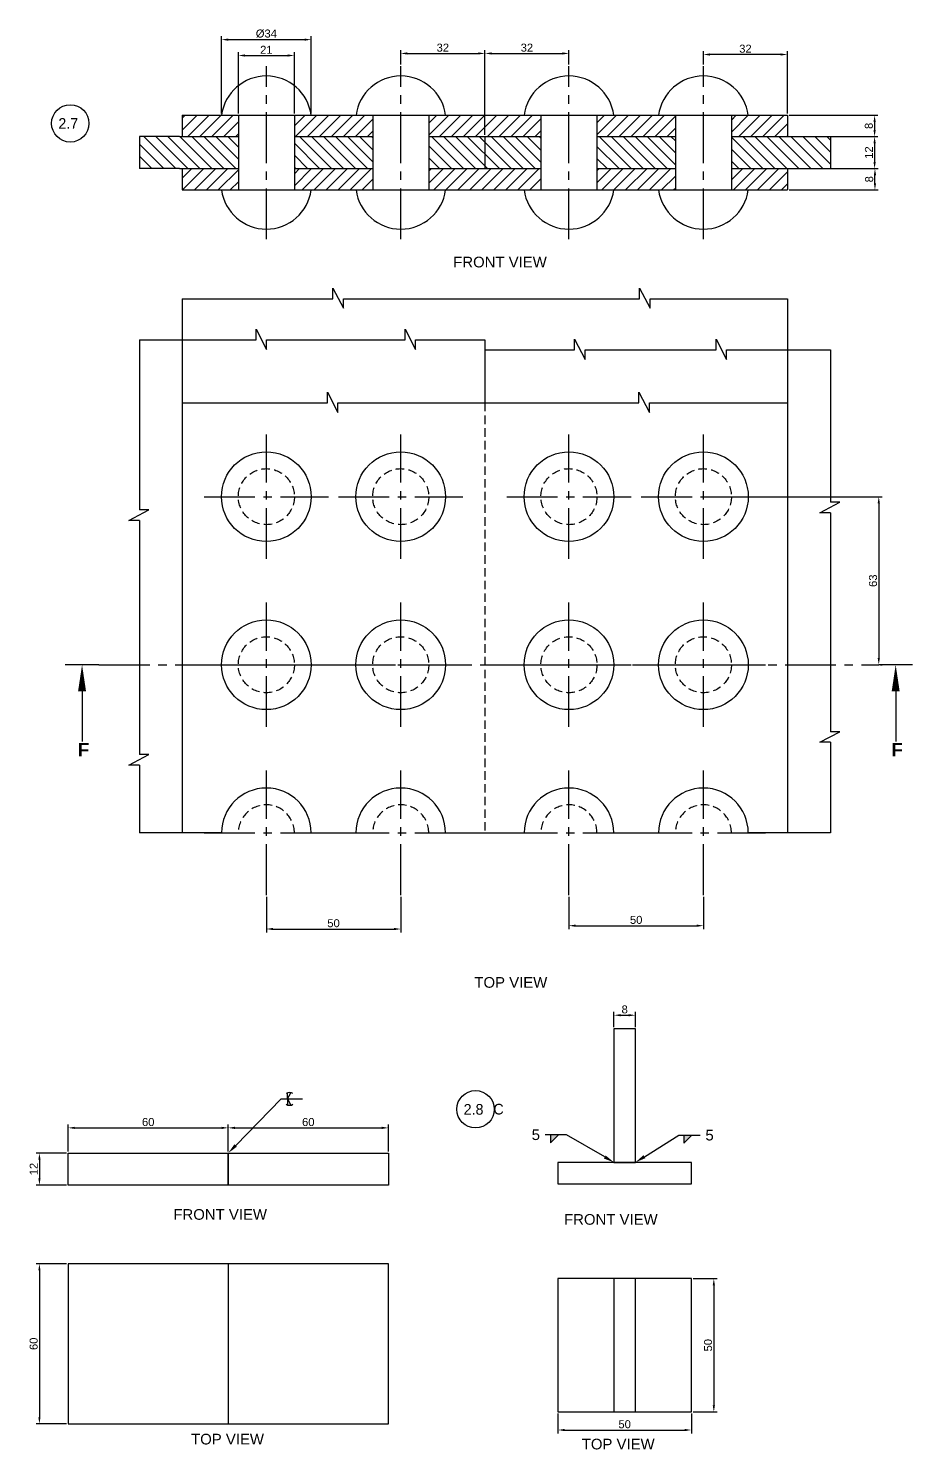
# Model space of a CAD drawing. Header units: millimetres. Extents: x 3217 to 4113, y 1362 to 1927.
# Drawn here: x 3467 to 3798, y 1377 to 1910 of the extents above; entities that cross this region are included whole.
import ezdxf
from ezdxf import colors
from ezdxf.entities.mleader import LeaderData, LeaderLine
from ezdxf.math import Vec2, Vec3

# ---------------------------------------------------------------- set-up
doc = ezdxf.new("R2010")
doc.units = ezdxf.units.MM
doc.linetypes.add('CENTER2', pattern=[28.575, 19.05, -3.175, 3.175, -3.175])
doc.linetypes.add('HIDDEN2', pattern=[4.7625, 3.175, -1.5875])
doc.styles.get("Standard").update_dxf_attribs({"font": 'arial.ttf'})
doc.dimstyles.new('ISO-25', dxfattribs={"dimtxt": 3, "dimasz": 2.5, "dimexe": 1.25, "dimexo": 0.625, "dimtad": 1, "dimdec": 0, "dimtxsty": 'Standard', "dimcen": 2.5, "dimclrd": 3, "dimclre": 3, "dimclrt": 3, "dimadec": 0, "dimazin": 0, "dimtfac": 1, "dimtdec": 0, "dimtmove": 0, "dimatfit": 3, "dimfxl": 1, "dimarcsym": 0})

# ---------------------------------------------------------------- blocks, each defined once
blk = doc.blocks.new('*D12')
at = {"color": 3, "lineweight": -2, "transparency": 16777216}
for p, q in [((3720.11, 1734.42), (3786.46, 1734.42)), ((3785.21, 1731.92), (3785.21, 1673.92)), ((3785.84, 1671.42), (3786.46, 1671.42))]:
    blk.add_line(p, q, dxfattribs=at)
at = {"color": 3, "transparency": 16777216}
for points in [[(3784.8, 1731.92), (3785.63, 1731.92), (3785.21, 1734.42)], [(3784.8, 1673.92), (3785.63, 1673.92), (3785.21, 1671.42)]]:
    blk.add_solid(points, dxfattribs=at)
at = {"layer": 'Defpoints', "color": 0, "transparency": 16777216}
for p in [(3719.49, 1734.42), (3785.21, 1671.42), (3785.21, 1671.42)]:
    blk.add_point(p, dxfattribs=at)
at = {"color": 3, "transparency": 16777216, "insert": (3783.06, 1702.92), "char_height": 3, "attachment_point": 5, "rotation": 90}
blk.add_mtext('63', dxfattribs=at)
blk = doc.blocks.new('*D13')
at = {"color": 3, "lineweight": -2, "transparency": 16777216}
for p, q in [((3669.09, 1584.47), (3669.09, 1572.37)), ((3719.49, 1584.47), (3719.49, 1572.37)), ((3671.59, 1573.62), (3716.99, 1573.62))]:
    blk.add_line(p, q, dxfattribs=at)
at = {"color": 3, "transparency": 16777216}
for points in [[(3671.59, 1574.04), (3671.59, 1573.2), (3669.09, 1573.62)], [(3716.99, 1574.04), (3716.99, 1573.2), (3719.49, 1573.62)]]:
    blk.add_solid(points, dxfattribs=at)
at = {"layer": 'Defpoints', "color": 0, "transparency": 16777216}
for p in [(3669.09, 1585.1), (3719.49, 1585.1), (3719.49, 1573.62)]:
    blk.add_point(p, dxfattribs=at)
at = {"color": 3, "transparency": 16777216, "insert": (3694.29, 1575.78), "char_height": 3, "attachment_point": 5}
blk.add_mtext('50', dxfattribs=at)
blk = doc.blocks.new('*D14')
at = {"color": 3, "lineweight": -2, "transparency": 16777216}
for p, q in [((3555.69, 1584.47), (3555.69, 1571.12)), ((3606.05, 1584.47), (3606.05, 1571.12)), ((3558.19, 1572.37), (3603.55, 1572.37))]:
    blk.add_line(p, q, dxfattribs=at)
at = {"color": 3, "transparency": 16777216}
for points in [[(3558.19, 1572.79), (3558.19, 1571.95), (3555.69, 1572.37)], [(3603.55, 1572.79), (3603.55, 1571.95), (3606.05, 1572.37)]]:
    blk.add_solid(points, dxfattribs=at)
at = {"layer": 'Defpoints', "color": 0, "transparency": 16777216}
for p in [(3555.69, 1585.1), (3606.05, 1585.1), (3606.05, 1572.37)]:
    blk.add_point(p, dxfattribs=at)
at = {"color": 3, "transparency": 16777216, "insert": (3580.87, 1574.53), "char_height": 3, "attachment_point": 5}
blk.add_mtext('50', dxfattribs=at)
blk = doc.blocks.new('*D15')
at = {"color": 3, "lineweight": -2, "transparency": 16777216}
for p, q in [((3545.19, 1878.03), (3545.19, 1901.03)), ((3547.69, 1899.78), (3563.69, 1899.78)), ((3566.19, 1878.03), (3566.19, 1901.03))]:
    blk.add_line(p, q, dxfattribs=at)
at = {"color": 3, "transparency": 16777216}
for points in [[(3547.69, 1900.19), (3547.69, 1899.36), (3545.19, 1899.78)], [(3563.69, 1900.19), (3563.69, 1899.36), (3566.19, 1899.78)]]:
    blk.add_solid(points, dxfattribs=at)
at = {"layer": 'Defpoints', "color": 0, "transparency": 16777216}
for p in [(3566.19, 1899.78), (3545.19, 1877.4), (3566.19, 1877.4)]:
    blk.add_point(p, dxfattribs=at)
at = {"color": 3, "transparency": 16777216, "insert": (3555.69, 1901.91), "char_height": 3, "attachment_point": 5}
blk.add_mtext('21', dxfattribs=at)
blk = doc.blocks.new('*D17')
at = {"color": 3, "lineweight": -2, "transparency": 16777216}
for p, q in [((3538.89, 1878.03), (3538.89, 1906.97)), ((3572.49, 1878.03), (3572.49, 1906.97)), ((3541.39, 1905.72), (3569.99, 1905.72))]:
    blk.add_line(p, q, dxfattribs=at)
at = {"color": 3, "transparency": 16777216}
for points in [[(3541.39, 1906.14), (3541.39, 1905.3), (3538.89, 1905.72)], [(3569.99, 1906.14), (3569.99, 1905.3), (3572.49, 1905.72)]]:
    blk.add_solid(points, dxfattribs=at)
at = {"layer": 'Defpoints', "color": 0, "transparency": 16777216}
for p in [(3572.49, 1905.72), (3538.89, 1877.4), (3572.49, 1877.4)]:
    blk.add_point(p, dxfattribs=at)
at = {"color": 3, "transparency": 16777216, "insert": (3555.69, 1907.96), "char_height": 3, "attachment_point": 5}
blk.add_mtext('%%C34', dxfattribs=at)
blk = doc.blocks.new('*D19')
at = {"color": 3, "lineweight": -2, "transparency": 16777216}
for p, q in [((3767.69, 1869.4), (3784.9, 1869.4)), ((3783.65, 1866.9), (3783.65, 1859.9)), ((3767.69, 1857.4), (3784.9, 1857.4))]:
    blk.add_line(p, q, dxfattribs=at)
at = {"color": 3, "transparency": 16777216}
for points in [[(3783.24, 1866.9), (3784.07, 1866.9), (3783.65, 1869.4)], [(3783.24, 1859.9), (3784.07, 1859.9), (3783.65, 1857.4)]]:
    blk.add_solid(points, dxfattribs=at)
at = {"layer": 'Defpoints', "color": 0, "transparency": 16777216}
for p in [(3767.07, 1869.4), (3767.07, 1857.4), (3783.65, 1857.4)]:
    blk.add_point(p, dxfattribs=at)
at = {"color": 3, "transparency": 16777216, "insert": (3781.52, 1863.4), "char_height": 3, "attachment_point": 5, "rotation": 90}
blk.add_mtext('12', dxfattribs=at)
blk = doc.blocks.new('*D20')
at = {"color": 3, "lineweight": -2, "transparency": 16777216}
for p, q in [((3751.61, 1877.4), (3784.9, 1877.4)), ((3783.65, 1874.9), (3783.65, 1871.9)), ((3751.61, 1869.4), (3784.9, 1869.4))]:
    blk.add_line(p, q, dxfattribs=at)
at = {"color": 3, "transparency": 16777216}
for points in [[(3783.24, 1874.9), (3784.07, 1874.9), (3783.65, 1877.4)], [(3783.24, 1871.9), (3784.07, 1871.9), (3783.65, 1869.4)]]:
    blk.add_solid(points, dxfattribs=at)
at = {"layer": 'Defpoints', "color": 0, "transparency": 16777216}
for p in [(3750.99, 1877.4), (3750.99, 1869.4), (3783.65, 1869.4)]:
    blk.add_point(p, dxfattribs=at)
at = {"color": 3, "transparency": 16777216, "insert": (3781.5, 1873.4), "char_height": 3, "attachment_point": 5, "rotation": 90}
blk.add_mtext('8', dxfattribs=at)
blk = doc.blocks.new('*D21')
at = {"color": 3, "lineweight": -2, "transparency": 16777216}
for p, q in [((3751.61, 1857.4), (3785.03, 1857.4)), ((3783.78, 1851.9), (3783.78, 1854.9)), ((3751.61, 1849.4), (3785.03, 1849.4))]:
    blk.add_line(p, q, dxfattribs=at)
at = {"color": 3, "transparency": 16777216}
for points in [[(3783.37, 1854.9), (3784.2, 1854.9), (3783.78, 1857.4)], [(3783.37, 1851.9), (3784.2, 1851.9), (3783.78, 1849.4)]]:
    blk.add_solid(points, dxfattribs=at)
at = {"layer": 'Defpoints', "color": 0, "transparency": 16777216}
for p in [(3750.99, 1857.4), (3783.78, 1857.4), (3750.99, 1849.4)]:
    blk.add_point(p, dxfattribs=at)
at = {"color": 3, "transparency": 16777216, "insert": (3781.63, 1853.4), "char_height": 3, "attachment_point": 5, "rotation": 90}
blk.add_mtext('8', dxfattribs=at)
blk = doc.blocks.new('*D22')
at = {"color": 3, "lineweight": -2, "transparency": 16777216}
for p, q in [((3606.05, 1896.44), (3606.05, 1901.8)), ((3637.59, 1870.03), (3637.59, 1901.8)), ((3608.55, 1900.55), (3635.09, 1900.55))]:
    blk.add_line(p, q, dxfattribs=at)
at = {"color": 3, "transparency": 16777216}
for points in [[(3608.55, 1900.97), (3608.55, 1900.14), (3606.05, 1900.55)], [(3635.09, 1900.97), (3635.09, 1900.14), (3637.59, 1900.55)]]:
    blk.add_solid(points, dxfattribs=at)
at = {"layer": 'Defpoints', "color": 0, "transparency": 16777216}
for p in [(3637.59, 1900.55), (3606.05, 1895.82), (3637.59, 1869.4)]:
    blk.add_point(p, dxfattribs=at)
at = {"color": 3, "transparency": 16777216, "insert": (3621.82, 1902.71), "char_height": 3, "attachment_point": 5}
blk.add_mtext('32', dxfattribs=at)
blk = doc.blocks.new('*D23')
at = {"color": 3, "lineweight": -2, "transparency": 16777216}
for p, q in [((3719.49, 1896.44), (3719.49, 1901.4)), ((3748.49, 1900.15), (3721.99, 1900.15)), ((3750.99, 1878.03), (3750.99, 1901.4))]:
    blk.add_line(p, q, dxfattribs=at)
at = {"color": 3, "transparency": 16777216}
for points in [[(3721.99, 1900.57), (3721.99, 1899.74), (3719.49, 1900.15)], [(3748.49, 1900.57), (3748.49, 1899.74), (3750.99, 1900.15)]]:
    blk.add_solid(points, dxfattribs=at)
at = {"layer": 'Defpoints', "color": 0, "transparency": 16777216}
for p in [(3719.49, 1900.15), (3719.49, 1895.82), (3750.99, 1877.4)]:
    blk.add_point(p, dxfattribs=at)
at = {"color": 3, "transparency": 16777216, "insert": (3735.24, 1902.31), "char_height": 3, "attachment_point": 5}
blk.add_mtext('32', dxfattribs=at)
blk = doc.blocks.new('*D24')
at = {"color": 3, "lineweight": -2, "transparency": 16777216}
for p, q in [((3637.59, 1870.03), (3637.59, 1901.8)), ((3669.09, 1896.44), (3669.09, 1901.8)), ((3640.09, 1900.55), (3666.59, 1900.55))]:
    blk.add_line(p, q, dxfattribs=at)
at = {"color": 3, "transparency": 16777216}
for points in [[(3640.09, 1900.97), (3640.09, 1900.14), (3637.59, 1900.55)], [(3666.59, 1900.97), (3666.59, 1900.14), (3669.09, 1900.55)]]:
    blk.add_solid(points, dxfattribs=at)
at = {"layer": 'Defpoints', "color": 0, "transparency": 16777216}
for p in [(3669.09, 1900.55), (3669.09, 1895.82), (3637.59, 1869.4)]:
    blk.add_point(p, dxfattribs=at)
at = {"color": 3, "transparency": 16777216, "insert": (3653.34, 1902.71), "char_height": 3, "attachment_point": 5}
blk.add_mtext('32', dxfattribs=at)
blk = doc.blocks.new('*D32')
at = {"color": 3, "lineweight": -2, "transparency": 16777216}
for p, q in [((3481.41, 1489.02), (3481.41, 1499.09)), ((3483.91, 1497.84), (3538.91, 1497.84)), ((3541.41, 1489.02), (3541.41, 1499.09))]:
    blk.add_line(p, q, dxfattribs=at)
at = {"color": 3, "transparency": 16777216}
for points in [[(3483.91, 1498.26), (3483.91, 1497.42), (3481.41, 1497.84)], [(3538.91, 1498.26), (3538.91, 1497.42), (3541.41, 1497.84)]]:
    blk.add_solid(points, dxfattribs=at)
at = {"layer": 'Defpoints', "color": 0, "transparency": 16777216}
for p in [(3541.41, 1497.84), (3481.41, 1488.4), (3541.41, 1488.4)]:
    blk.add_point(p, dxfattribs=at)
at = {"color": 3, "transparency": 16777216, "insert": (3511.41, 1500), "char_height": 3, "attachment_point": 5}
blk.add_mtext('60', dxfattribs=at)
blk = doc.blocks.new('*D33')
at = {"color": 3, "lineweight": -2, "transparency": 16777216}
for p, q in [((3480.79, 1488.4), (3469.39, 1488.4)), ((3470.64, 1485.9), (3470.64, 1478.9)), ((3480.79, 1476.4), (3469.39, 1476.4))]:
    blk.add_line(p, q, dxfattribs=at)
at = {"color": 3, "transparency": 16777216}
for points in [[(3470.23, 1485.9), (3471.06, 1485.9), (3470.64, 1488.4)], [(3470.23, 1478.9), (3471.06, 1478.9), (3470.64, 1476.4)]]:
    blk.add_solid(points, dxfattribs=at)
at = {"layer": 'Defpoints', "color": 0, "transparency": 16777216}
for p in [(3481.41, 1488.4), (3470.64, 1476.4), (3481.41, 1476.4)]:
    blk.add_point(p, dxfattribs=at)
at = {"color": 3, "transparency": 16777216, "insert": (3468.51, 1482.4), "char_height": 3, "attachment_point": 5, "rotation": 90}
blk.add_mtext('12', dxfattribs=at)
blk = doc.blocks.new('*D34')
at = {"color": 3, "lineweight": -2, "transparency": 16777216}
for p, q in [((3480.79, 1446.9), (3469.39, 1446.9)), ((3470.64, 1444.4), (3470.64, 1389.4)), ((3480.79, 1386.9), (3469.39, 1386.9))]:
    blk.add_line(p, q, dxfattribs=at)
at = {"color": 3, "transparency": 16777216}
for points in [[(3470.23, 1444.4), (3471.06, 1444.4), (3470.64, 1446.9)], [(3470.23, 1389.4), (3471.06, 1389.4), (3470.64, 1386.9)]]:
    blk.add_solid(points, dxfattribs=at)
at = {"layer": 'Defpoints', "color": 0, "transparency": 16777216}
for p in [(3481.41, 1446.9), (3470.64, 1386.9), (3481.41, 1386.9)]:
    blk.add_point(p, dxfattribs=at)
at = {"color": 3, "transparency": 16777216, "insert": (3468.49, 1416.9), "char_height": 3, "attachment_point": 5, "rotation": 90}
blk.add_mtext('60', dxfattribs=at)
blk = doc.blocks.new('*D35')
at = {"color": 3, "lineweight": -2, "transparency": 16777216}
for p, q in [((3541.41, 1489.02), (3541.41, 1499.09)), ((3543.91, 1497.84), (3598.91, 1497.84)), ((3601.41, 1489.02), (3601.41, 1499.09))]:
    blk.add_line(p, q, dxfattribs=at)
at = {"color": 3, "transparency": 16777216}
for points in [[(3543.91, 1498.26), (3543.91, 1497.42), (3541.41, 1497.84)], [(3598.91, 1498.26), (3598.91, 1497.42), (3601.41, 1497.84)]]:
    blk.add_solid(points, dxfattribs=at)
at = {"layer": 'Defpoints', "color": 0, "transparency": 16777216}
for p in [(3601.41, 1497.84), (3541.41, 1488.4), (3601.41, 1488.4)]:
    blk.add_point(p, dxfattribs=at)
at = {"color": 3, "transparency": 16777216, "insert": (3571.41, 1500), "char_height": 3, "attachment_point": 5}
blk.add_mtext('60', dxfattribs=at)
blk = doc.blocks.new('*D37')
at = {"color": 3, "lineweight": -2, "transparency": 16777216}
for p, q in [((3685.98, 1535.53), (3685.98, 1541.31)), ((3688.48, 1540.06), (3691.48, 1540.06)), ((3693.98, 1535.53), (3693.98, 1541.31))]:
    blk.add_line(p, q, dxfattribs=at)
at = {"color": 3, "transparency": 16777216}
for points in [[(3688.48, 1540.48), (3688.48, 1539.65), (3685.98, 1540.06)], [(3691.48, 1540.48), (3691.48, 1539.65), (3693.98, 1540.06)]]:
    blk.add_solid(points, dxfattribs=at)
at = {"layer": 'Defpoints', "color": 0, "transparency": 16777216}
for p in [(3693.98, 1540.06), (3685.98, 1534.91), (3693.98, 1534.91)]:
    blk.add_point(p, dxfattribs=at)
at = {"color": 3, "transparency": 16777216, "insert": (3689.98, 1542.22), "char_height": 3, "attachment_point": 5}
blk.add_mtext('8', dxfattribs=at)
blk = doc.blocks.new('*D38')
at = {"color": 3, "lineweight": -2, "transparency": 16777216}
for p, q in [((3715.6, 1441.37), (3724.65, 1441.37)), ((3723.4, 1438.87), (3723.4, 1393.87)), ((3715.6, 1391.37), (3724.65, 1391.37))]:
    blk.add_line(p, q, dxfattribs=at)
at = {"color": 3, "transparency": 16777216}
for points in [[(3722.98, 1438.87), (3723.81, 1438.87), (3723.4, 1441.37)], [(3722.98, 1393.87), (3723.81, 1393.87), (3723.4, 1391.37)]]:
    blk.add_solid(points, dxfattribs=at)
at = {"layer": 'Defpoints', "color": 0, "transparency": 16777216}
for p in [(3714.98, 1441.37), (3714.98, 1391.37), (3723.4, 1391.37)]:
    blk.add_point(p, dxfattribs=at)
at = {"color": 3, "transparency": 16777216, "insert": (3721.24, 1416.37), "char_height": 3, "attachment_point": 5, "rotation": 90}
blk.add_mtext('50', dxfattribs=at)
blk = doc.blocks.new('*D39')
at = {"color": 3, "lineweight": -2, "transparency": 16777216}
for p, q in [((3664.98, 1390.75), (3664.98, 1383.34)), ((3714.98, 1390.75), (3714.98, 1383.34)), ((3667.48, 1384.59), (3712.48, 1384.59))]:
    blk.add_line(p, q, dxfattribs=at)
at = {"color": 3, "transparency": 16777216}
for points in [[(3667.48, 1385), (3667.48, 1384.17), (3664.98, 1384.59)], [(3712.48, 1385), (3712.48, 1384.17), (3714.98, 1384.59)]]:
    blk.add_solid(points, dxfattribs=at)
at = {"layer": 'Defpoints', "color": 0, "transparency": 16777216}
for p in [(3664.98, 1391.37), (3714.98, 1391.37), (3714.98, 1384.59)]:
    blk.add_point(p, dxfattribs=at)
at = {"color": 3, "transparency": 16777216, "insert": (3689.98, 1386.74), "char_height": 3, "attachment_point": 5}
blk.add_mtext('50', dxfattribs=at)

msp = doc.modelspace()

# ---------------------------------------------------------------- hatches: boundary and pattern name
h = msp.add_hatch()
h.set_pattern_fill('ANSI31', color=3)
h.paths.add_polyline_path([(3545.19, 1877.4), (3524.19, 1877.4), (3524.19, 1869.4), (3545.19, 1869.4)])
h.paths.add_polyline_path([(3595.59, 1877.4), (3566.19, 1877.4), (3566.19, 1869.4), (3595.59, 1869.4)])
h.paths.add_polyline_path([(3545.19, 1857.4), (3524.19, 1857.4), (3524.19, 1849.4), (3545.19, 1849.4)])
h.paths.add_polyline_path([(3595.59, 1857.4), (3566.19, 1857.4), (3566.19, 1849.4), (3595.59, 1849.4)])
h.paths.add_polyline_path([(3658.59, 1877.4), (3616.59, 1877.4), (3616.59, 1869.4), (3658.59, 1869.4)])
h.paths.add_polyline_path([(3658.59, 1857.4), (3616.59, 1857.4), (3616.59, 1849.4), (3658.59, 1849.4)])
h.paths.add_polyline_path([(3708.99, 1877.4), (3679.59, 1877.4), (3679.59, 1869.4), (3708.99, 1869.4)])
h.paths.add_polyline_path([(3708.99, 1857.4), (3679.59, 1857.4), (3679.59, 1849.4), (3708.99, 1849.4)])
h.paths.add_polyline_path([(3750.99, 1877.4), (3729.99, 1877.4), (3729.99, 1869.4), (3750.99, 1869.4)])
h.paths.add_polyline_path([(3750.99, 1857.4), (3729.99, 1857.4), (3729.99, 1849.4), (3750.99, 1849.4)])
h = msp.add_hatch()
h.set_pattern_fill('ANSI31', color=3, angle=90)
h.paths.add_polyline_path([(3545.19, 1869.4), (3523.11, 1869.4), (3508.11, 1869.4), (3508.11, 1857.4), (3523.11, 1857.4), (3545.19, 1857.4)])
h.paths.add_polyline_path([(3595.59, 1869.4), (3566.19, 1869.4), (3566.19, 1857.4), (3595.59, 1857.4)])
h.paths.add_polyline_path([(3637.59, 1869.4), (3616.59, 1869.4), (3616.59, 1857.4), (3637.59, 1857.4)])
h.paths.add_polyline_path([(3658.59, 1869.4), (3637.59, 1869.4), (3637.59, 1857.4), (3658.59, 1857.4)])
h.paths.add_polyline_path([(3708.99, 1869.4), (3679.59, 1869.4), (3679.59, 1857.4), (3708.99, 1857.4)])
h.paths.add_polyline_path([(3767.07, 1869.4), (3752.07, 1869.4), (3729.99, 1869.4), (3729.99, 1857.4), (3752.07, 1857.4), (3767.07, 1857.4)])
h = msp.add_hatch(color=256)
h.dxf.hatch_style = 1
h.paths.add_polyline_path([(3665.18, 1495.25), (3662.18, 1495.25), (3662.18, 1492.25)])
h.paths.add_polyline_path([(3715.19, 1495.07), (3712.19, 1495.07), (3712.19, 1492.07)])

# ---------------------------------------------------------------- linework, layer by layer
at = {"linetype": 'CENTER2'}
for p, q in [((3555.69, 1830.91), (3555.69, 1895.82)), ((3606.05, 1830.91), (3606.05, 1895.82)), ((3669.09, 1830.91), (3669.09, 1895.82)), ((3719.49, 1830.91), (3719.49, 1895.82)), ((3555.69, 1711.1), (3555.69, 1757.74)), ((3606.05, 1711.1), (3606.05, 1757.74)), ((3669.09, 1711.1), (3669.09, 1757.74)), ((3719.49, 1711.1), (3719.49, 1757.74)), ((3532.37, 1734.42), (3579.01, 1734.42)), ((3582.73, 1734.42), (3629.37, 1734.42)), ((3645.77, 1734.42), (3692.41, 1734.42)), ((3696.17, 1734.42), (3742.81, 1734.42)), ((3555.69, 1648.1), (3555.69, 1694.74)), ((3606.05, 1648.1), (3606.05, 1694.74)), ((3669.09, 1648.1), (3669.09, 1694.74)), ((3719.49, 1648.1), (3719.49, 1694.74)), ((3492.95, 1671.42), (3785.21, 1671.42)), ((3532.37, 1671.42), (3579.01, 1671.42)), ((3582.73, 1671.42), (3629.37, 1671.42)), ((3645.77, 1671.42), (3692.41, 1671.42)), ((3696.17, 1671.42), (3742.81, 1671.42)), ((3555.69, 1585.1), (3555.69, 1631.74)), ((3606.05, 1585.1), (3606.05, 1631.74)), ((3669.09, 1585.1), (3669.09, 1631.74)), ((3719.49, 1585.1), (3719.49, 1631.74)), ((3532.37, 1608.42), (3579.01, 1608.42)), ((3582.73, 1608.42), (3629.37, 1608.42)), ((3645.77, 1608.42), (3692.41, 1608.42)), ((3696.17, 1608.42), (3742.81, 1608.42))]:
    msp.add_line(p, q, dxfattribs=at)
for p, q in [((3524.19, 1877.4), (3750.99, 1877.4)), ((3524.19, 1877.4), (3524.19, 1869.4)), ((3545.19, 1877.4), (3545.19, 1849.4)), ((3566.19, 1877.4), (3566.19, 1849.4)), ((3595.59, 1877.4), (3595.59, 1849.4)), ((3616.59, 1877.4), (3616.59, 1849.4)), ((3658.59, 1877.4), (3658.59, 1849.4)), ((3658.59, 1877.4), (3658.59, 1849.4)), ((3679.59, 1877.4), (3679.59, 1849.4)), ((3708.99, 1877.4), (3708.99, 1849.4)), ((3729.99, 1877.4), (3729.99, 1849.4)), ((3750.99, 1877.4), (3750.99, 1869.4)), ((3523.11, 1869.4), (3508.11, 1869.4)), ((3508.11, 1869.4), (3508.11, 1857.4)), ((3523.11, 1869.4), (3545.19, 1869.4)), ((3566.19, 1869.4), (3595.59, 1869.4)), ((3616.59, 1869.4), (3658.59, 1869.4)), ((3637.59, 1869.4), (3637.59, 1857.4)), ((3679.59, 1869.4), (3708.99, 1869.4)), ((3729.99, 1869.4), (3752.07, 1869.4)), ((3752.07, 1869.4), (3767.07, 1869.4)), ((3767.07, 1869.4), (3767.07, 1857.4)), ((3523.11, 1857.4), (3508.11, 1857.4)), ((3523.11, 1857.4), (3545.19, 1857.4)), ((3524.19, 1857.4), (3524.19, 1849.4)), ((3566.19, 1857.4), (3595.59, 1857.4)), ((3616.59, 1857.4), (3658.59, 1857.4)), ((3679.59, 1857.4), (3708.99, 1857.4)), ((3729.99, 1857.4), (3752.07, 1857.4)), ((3750.99, 1857.4), (3750.99, 1849.4)), ((3752.07, 1857.4), (3767.07, 1857.4)), ((3524.19, 1849.4), (3750.99, 1849.4)), ((3580.65, 1808.63), (3580.65, 1812.63)), ((3580.65, 1812.63), (3584.58, 1805.03)), ((3695.56, 1808.63), (3695.56, 1812.63)), ((3695.56, 1812.63), (3699.49, 1805.03)), ((3524.19, 1808.63), (3524.19, 1608.42)), ((3524.19, 1808.63), (3580.65, 1808.63)), ((3584.58, 1805.03), (3584.58, 1808.63)), ((3584.58, 1808.63), (3695.56, 1808.63)), ((3699.49, 1805.03), (3699.49, 1808.63)), ((3699.49, 1808.63), (3750.99, 1808.63)), ((3750.99, 1808.63), (3750.99, 1608.42)), ((3551.83, 1793.21), (3551.83, 1797.21)), ((3551.83, 1797.21), (3555.76, 1789.62)), ((3607.69, 1793.21), (3607.69, 1797.21)), ((3607.69, 1797.21), (3611.62, 1789.62)), ((3508.11, 1793.21), (3551.83, 1793.21)), ((3508.11, 1793.21), (3508.11, 1729.46)), ((3555.76, 1789.62), (3555.76, 1793.21)), ((3555.76, 1793.21), (3607.69, 1793.21)), ((3611.62, 1789.62), (3611.62, 1793.21)), ((3611.62, 1793.21), (3637.59, 1793.21)), ((3637.59, 1793.21), (3637.59, 1769.59)), ((3671.21, 1789.46), (3671.21, 1793.46)), ((3671.21, 1793.46), (3675.14, 1785.86)), ((3724.27, 1789.46), (3724.27, 1793.46)), ((3724.27, 1793.46), (3728.2, 1785.86)), ((3637.59, 1789.46), (3671.21, 1789.46)), ((3675.14, 1785.86), (3675.14, 1789.46)), ((3675.14, 1789.46), (3724.27, 1789.46)), ((3728.2, 1785.86), (3728.2, 1789.46)), ((3728.2, 1789.46), (3767.07, 1789.46)), ((3767.07, 1789.46), (3767.07, 1732.31)), ((3524.19, 1769.59), (3578.55, 1769.59)), ((3578.55, 1769.59), (3578.55, 1773.59)), ((3578.55, 1773.59), (3582.48, 1765.99)), ((3582.48, 1765.99), (3582.48, 1769.59)), ((3582.48, 1769.59), (3695.32, 1769.59)), ((3695.32, 1769.59), (3695.32, 1773.59)), ((3695.32, 1773.59), (3699.25, 1765.99)), ((3699.25, 1765.99), (3699.25, 1769.59)), ((3699.25, 1769.59), (3750.99, 1769.59)), ((3763.07, 1728.38), (3770.66, 1732.31)), ((3770.66, 1732.31), (3767.07, 1732.31)), ((3504.11, 1725.53), (3511.7, 1729.46)), ((3511.7, 1729.46), (3508.11, 1729.46)), ((3767.07, 1728.38), (3763.07, 1728.38)), ((3767.07, 1728.38), (3767.07, 1646.3)), ((3508.11, 1725.53), (3504.11, 1725.53)), ((3508.11, 1725.53), (3508.11, 1637.74)), ((3486.62, 1661.42), (3486.62, 1642.69)), ((3791.55, 1661.42), (3791.55, 1642.69)), ((3763.07, 1642.37), (3770.66, 1646.3)), ((3770.66, 1646.3), (3767.07, 1646.3)), ((3767.07, 1642.37), (3763.07, 1642.37)), ((3767.07, 1642.37), (3767.07, 1608.42)), ((3504.11, 1633.81), (3511.7, 1637.74)), ((3511.7, 1637.74), (3508.11, 1637.74)), ((3508.11, 1633.81), (3504.11, 1633.81)), ((3508.11, 1633.81), (3508.11, 1608.42)), ((3538.89, 1608.42), (3508.11, 1608.42)), ((3572.49, 1608.42), (3589.25, 1608.42)), ((3622.85, 1608.42), (3652.29, 1608.42)), ((3685.89, 1608.42), (3702.69, 1608.42)), ((3767.07, 1608.42), (3736.29, 1608.42)), ((3685.98, 1534.91), (3685.98, 1484.91)), ((3693.98, 1534.91), (3685.98, 1534.91)), ((3693.98, 1484.91), (3693.98, 1534.91)), ((3563.57, 1508.67), (3564.89, 1510.99)), ((3563.57, 1508.67), (3563.57, 1510.89)), ((3563.57, 1508.67), (3563.57, 1506.45)), ((3563.57, 1508.67), (3564.89, 1506.35)), ((3662.18, 1495.25), (3662.18, 1492.25)), ((3662.18, 1492.25), (3665.18, 1495.25)), ((3712.19, 1495.07), (3712.19, 1492.07)), ((3712.19, 1492.07), (3715.19, 1495.07)), ((3481.41, 1488.4), (3541.41, 1488.4)), ((3481.41, 1476.4), (3481.41, 1488.4)), ((3541.41, 1488.4), (3541.41, 1476.4)), ((3541.41, 1488.4), (3601.41, 1488.4)), ((3541.41, 1476.4), (3541.41, 1488.4)), ((3601.41, 1488.4), (3601.41, 1476.4)), ((3714.98, 1484.91), (3664.98, 1484.91)), ((3664.98, 1484.91), (3664.98, 1476.91)), ((3685.98, 1484.91), (3693.98, 1484.91)), ((3714.98, 1476.91), (3714.98, 1484.91)), ((3541.41, 1476.4), (3481.41, 1476.4)), ((3601.41, 1476.4), (3541.41, 1476.4)), ((3664.98, 1476.91), (3714.98, 1476.91)), ((3481.41, 1446.9), (3481.41, 1386.9)), ((3601.41, 1446.9), (3481.41, 1446.9)), ((3541.41, 1446.9), (3541.41, 1386.9)), ((3601.41, 1386.9), (3601.41, 1446.9)), ((3664.98, 1441.37), (3664.98, 1391.37)), ((3714.98, 1441.37), (3664.98, 1441.37)), ((3685.98, 1441.37), (3685.98, 1391.37)), ((3693.98, 1391.37), (3693.98, 1441.37)), ((3714.98, 1391.37), (3714.98, 1441.37)), ((3664.98, 1391.37), (3714.98, 1391.37)), ((3481.41, 1386.9), (3601.41, 1386.9))]:
    msp.add_line(p, q)
at = {"linetype": 'HIDDEN2'}
msp.add_line((3637.59, 1769.59), (3637.59, 1608.42), dxfattribs=at)
at = {"lineweight": 30}
for p, q in [((3492.95, 1671.42), (3480.28, 1671.42)), ((3797.88, 1671.42), (3785.21, 1671.42))]:
    msp.add_line(p, q, dxfattribs=at)
for points in [[(3486.62, 1671.42, 0, 3, 0), (3486.62, 1661.42, 3, 3, 0)], [(3791.55, 1671.42, 0, 3, 0), (3791.55, 1661.42, 3, 3, 0)]]:
    msp.add_lwpolyline(points, format="xyseb")
for centre, radius in [((3482.19, 1874.34), 7), ((3555.69, 1734.42), 16.8), ((3606.05, 1734.42), 16.8), ((3669.09, 1734.42), 16.8), ((3719.49, 1734.42), 16.8), ((3555.69, 1671.42), 16.8), ((3606.05, 1671.42), 16.8), ((3669.09, 1671.42), 16.8), ((3719.49, 1671.42), 16.8), ((3634.08, 1504.82), 7)]:
    msp.add_circle(centre, radius)
at = {"linetype": 'HIDDEN2'}
for centre in [(3555.69, 1734.42), (3606.05, 1734.42), (3669.09, 1734.42), (3719.49, 1734.42), (3555.69, 1671.42), (3606.05, 1671.42), (3669.09, 1671.42), (3719.49, 1671.42)]:
    msp.add_circle(centre, 10.5, dxfattribs=at)
for centre, radius, start, end in [((3555.69, 1875.15), 16.95, 7.6281, 172.3719), ((3606.09, 1875.15), 16.95, 7.6281, 172.3719), ((3669.09, 1875.15), 16.95, 7.6281, 172.3719), ((3719.49, 1875.15), 16.95, 7.6281, 172.3719), ((3555.69, 1851.65), 16.95, 187.6281, 352.3719), ((3606.09, 1851.65), 16.95, 187.6281, 352.3719), ((3669.09, 1851.65), 16.95, 187.6281, 352.3719), ((3719.49, 1851.65), 16.95, 187.6281, 352.3719), ((3555.69, 1608.42), 16.8, 0, 180), ((3606.05, 1608.42), 16.8, 0, 180), ((3669.09, 1608.42), 16.8, 0, 180), ((3669.09, 1608.42), 16.8, 0, 180), ((3719.49, 1608.42), 16.8, 0, 180), ((3564.4, 1508.67), 2.37, 57.5164, 122.4836), ((3564.4, 1508.67), 2.37, 237.5164, 302.4836)]:
    msp.add_arc(centre, radius, start, end)
for centre in [(3555.69, 1608.42), (3606.05, 1608.42), (3669.09, 1608.42), (3669.09, 1608.42), (3719.49, 1608.42)]:
    msp.add_arc(centre, 10.5, 0, 180, dxfattribs=at)

# ---------------------------------------------------------------- texts
at = {"attachment_point": 1}
for s, width, heights, insert, char_height in [('\\pxqd;{\\Famgdtans|c0;2.7}', 9.0881, [0], (3477.74, 1876.3), 4), ('FRONT VIEW', 58.961, [0], (3625.72, 1824.36), 4), ('{\\fArial|b1|i0|c0|p34;F}', 6.1635, [0], (3485.03, 1642.13), 5), ('{\\fArial|b1|i0|c0|p34;F}', 6.1635, [5], (3789.95, 1642.13), 5), ('TOP VIEW', 58.961, [0], (3633.66, 1554.36), 4), ('\\pxqd;{\\Famgdtans|c0;2.8}', 9.0881, [0], (3629.63, 1506.77), 4), ('\\pxqd;{\\Famgdtans|c0;C}', 6.0293, [0], (3640.78, 1506.85), 4), ('FRONT VIEW', 58.961, [0], (3520.85, 1467.39), 4), ('FRONT VIEW', 58.961, [0], (3667.27, 1465.53), 4), ('TOP VIEW', 58.961, [0], (3527.48, 1383.17), 4), ('TOP VIEW', 58.961, [0], (3673.9, 1381.32), 4)]:
    msp.add_mtext_dynamic_manual_height_columns(s, width=width, gutter_width=12.5, heights=heights, dxfattribs=dict(at, insert=insert, char_height=char_height))

# ---------------------------------------------------------------- dimensions: what is measured, and where the dimension line sits
dim = msp.add_linear_dim(base=(3572.49, 1905.72), p1=(3538.89, 1877.4), p2=(3572.49, 1877.4), text='%%C<>', dimstyle='ISO-25')
dim.commit()
dim.dimension.update_dxf_attribs({"geometry": '*D17', "text_midpoint": (3555.69, 1907.96)})
for base, p1, p2, picture, middle in [((3566.19, 1899.78), (3545.19, 1877.4), (3566.19, 1877.4), '*D15', (3555.69, 1901.91)), ((3637.59, 1900.55), (3606.05, 1895.82), (3637.59, 1869.4), '*D22', (3621.82, 1902.71)), ((3669.08624347, 1900.55272583), (3637.58624347, 1869.40260732), (3669.08624347, 1895.81707878), '*D24', (3653.33624347, 1902.71046799)), ((3719.48624347, 1900.15347013), (3750.98624347, 1877.40260732), (3719.48624347, 1895.81707878), '*D23', (3735.23624347, 1902.31121229)), ((3606.05, 1572.37), (3555.69, 1585.1), (3606.05, 1585.1), '*D14', (3580.87, 1574.53)), ((3719.49, 1573.62), (3669.09, 1585.1), (3719.49, 1585.1), '*D13', (3694.29, 1575.78)), ((3693.98, 1540.06), (3685.98, 1534.91), (3693.98, 1534.91), '*D37', (3689.98, 1542.22)), ((3541.41, 1497.84), (3481.41, 1488.4), (3541.41, 1488.4), '*D32', (3511.41, 1500)), ((3601.41, 1497.84), (3541.41, 1488.4), (3601.41, 1488.4), '*D35', (3571.41, 1500)), ((3714.98, 1384.59), (3664.98, 1391.37), (3714.98, 1391.37), '*D39', (3689.98, 1386.74))]:
    dim = msp.add_linear_dim(base=base, p1=p1, p2=p2, dimstyle='ISO-25')
    dim.commit()
    dim.dimension.update_dxf_attribs({"geometry": picture, "text_midpoint": middle})
for base, p1, p2, picture, middle in [((3783.65, 1869.4), (3750.99, 1877.4), (3750.99, 1869.4), '*D20', (3781.5, 1873.4)), ((3783.65, 1857.4), (3767.07, 1869.4), (3767.07, 1857.4), '*D19', (3781.52, 1863.4)), ((3783.78, 1857.4), (3750.99, 1849.4), (3750.99, 1857.4), '*D21', (3781.63, 1853.4)), ((3785.21, 1671.42), (3719.49, 1734.42), (3785.21, 1671.42), '*D12', (3783.06, 1702.92)), ((3470.64, 1476.4), (3481.41, 1488.4), (3481.41, 1476.4), '*D33', (3468.51, 1482.4)), ((3470.64, 1386.9), (3481.41, 1446.9), (3481.41, 1386.9), '*D34', (3468.49, 1416.9)), ((3723.4, 1391.37), (3714.98, 1441.37), (3714.98, 1391.37), '*D38', (3721.24, 1416.37))]:
    dim = msp.add_linear_dim(base=base, p1=p1, p2=p2, angle=90, dimstyle='ISO-25')
    dim.commit()
    dim.dimension.update_dxf_attribs({"geometry": picture, "text_midpoint": middle})

# ---------------------------------------------------------------- leaders
ml = msp.add_multileader_mtext('Standard')
ml.set_content('', color=256)
ml.set_leader_properties()
ml.build(insert=Vec2(0, 0))
ctx = ml.context
ctx.base_point, ctx.plane_origin = Vec3(3569.27, 1508.67), Vec3(3541.41, 1488.4)
notes = []
notes.append((ctx, [(0, (1, 1, 0), (3561.27, 1508.67), (1, 0), 8, [(0, [(3541.41, 1488.4)], 0, [])])]))
ctx.mtext.insert, ctx.mtext.flow_direction = Vec3(3571.27, 1510.67), 5
ml = msp.add_multileader_mtext('Standard')
ml.set_content('5', color=256)
ml.set_leader_properties()
ml.build(insert=Vec2(0, 0))
ctx = ml.context
ctx.base_point, ctx.plane_origin = Vec3(3653.59, 1495.25), Vec3(3685.98, 1484.91)
ctx.text_align_type = 2
notes.append((ctx, [(0, (1, 1, 0), (3668.24, 1495.25), (-1, 0), 8, [(0, [(3685.98, 1484.91)], 0, [])])]))
ctx.mtext.insert, ctx.mtext.alignment, ctx.mtext.flow_direction = Vec3(3658.24, 1497.28), 3, 5
ml = msp.add_multileader_mtext('Standard')
ml.set_content('5', color=256)
ml.set_leader_properties()
ml.build(insert=Vec2(0, 0))
ctx = ml.context
ctx.base_point, ctx.plane_origin = Vec3(3718.25, 1495.07), Vec3(3693.98, 1484.91)
notes.append((ctx, [(0, (1, 1, 0), (3710.25, 1495.07), (1, 0), 8, [(0, [(3693.98, 1484.91)], 0, [])])]))
ctx.mtext.insert, ctx.mtext.flow_direction = Vec3(3720.25, 1497.11), 5
for ctx, leaders in notes:
    for number, flags, end, landing, length, lines in leaders:
        leader = LeaderData()
        leader.index, (leader.has_last_leader_line, leader.has_dogleg_vector, leader.attachment_direction) = number, flags
        leader.last_leader_point, leader.dogleg_vector, leader.dogleg_length = Vec3(end), Vec3(landing), length
        for number, points, colour, breaks in lines:
            line = LeaderLine()
            line.index, line.vertices, line.color, line.breaks = number, Vec3.list(points), colors.encode_raw_color(colour), breaks
            leader.lines.append(line)
        ctx.leaders.append(leader)

doc.saveas('drawing.dxf')
